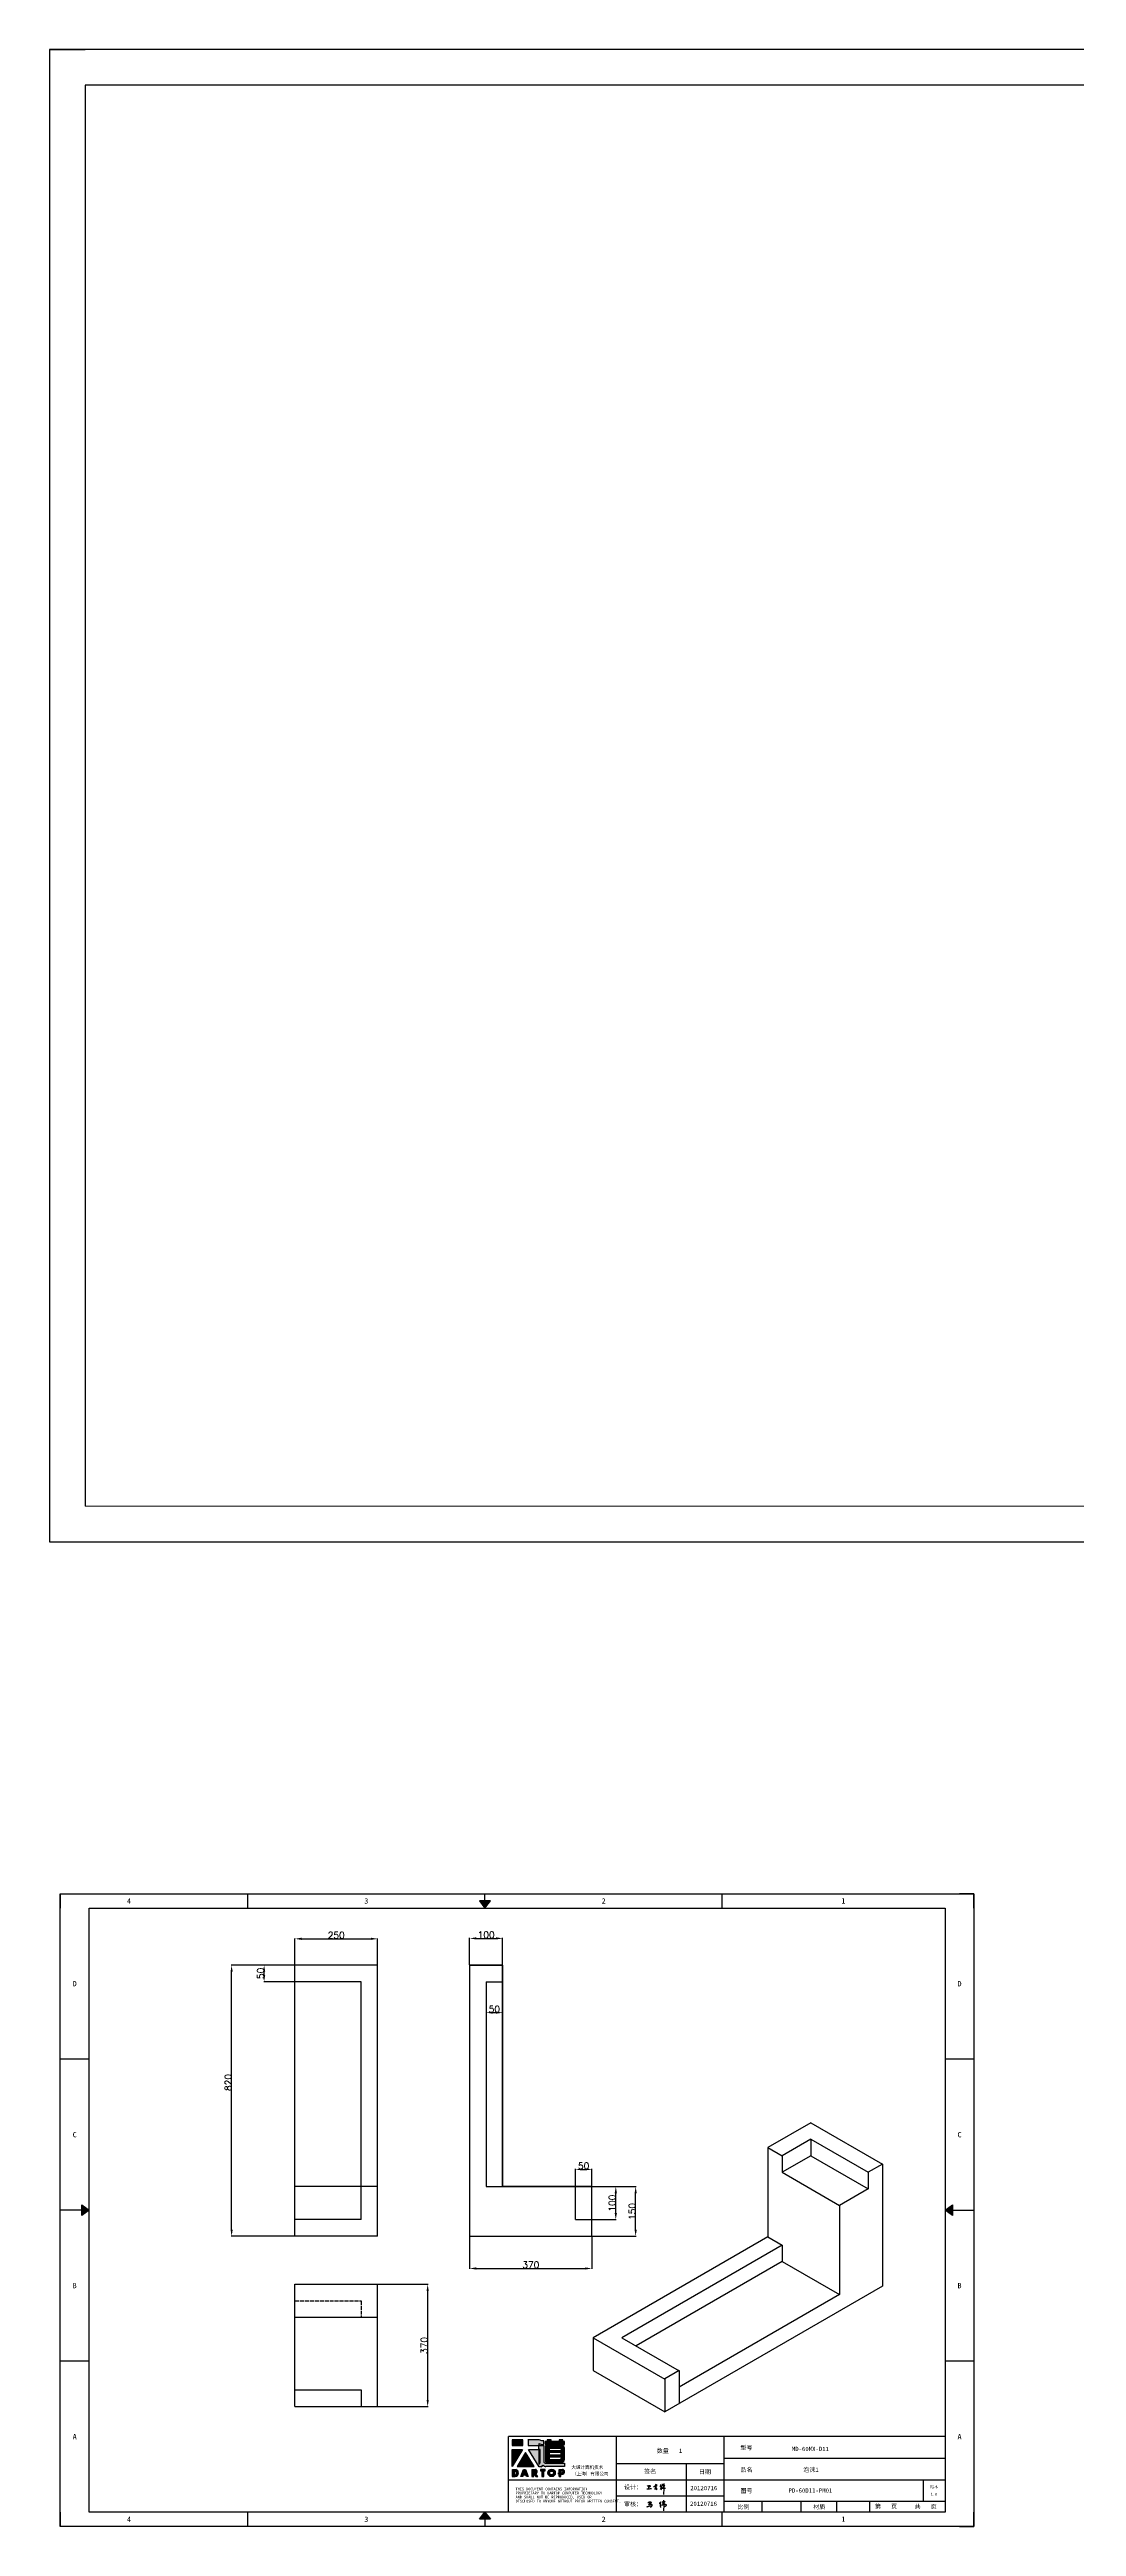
# Model space of a CAD drawing. Header units: millimetres. Extents: x -30327 to 34858, y 4015 to 75103.
# Drawn here: x -3963 to -856, y 13072 to 20567 of the extents above; entities that cross this region are included whole.
import ezdxf
from ezdxf.enums import TextEntityAlignment as Align

# ---------------------------------------------------------------- set-up
doc = ezdxf.new("R2010")
doc.units = ezdxf.units.MM
doc.linetypes.add('ACAD_ISO02W100', pattern=[15, 12, -3])
doc.linetypes.add('DOT', pattern=[0.25, 0, -0.25])
for name, color, linetype in [('3', 3, 'ACAD_ISO02W100'), ('4', 7, 'Continuous'), ('print', 30, 'Continuous'), ('yellow', 2, 'Continuous')]:
    doc.layers.add(name, color=color, linetype=linetype)
doc.layers.add('A-TITLEBLOCK', color=7, linetype='Continuous', lineweight=18)
doc.styles.add('Dartop', font='')
doc.styles.add('GB', font='GBENOR.SHX', dxfattribs={"bigfont": 'gbcbig.shx'})
doc.styles.add('hzHT', font='simhei.ttf')
doc.styles.add('SLDTEXTSTYLE0', font='simfang.ttf', dxfattribs={"bigfont": 'bigfont'})
doc.styles.add('SLDTEXTSTYLE1', font='Gothic.ttf', dxfattribs={"width": 0.913})
doc.styles.get("Standard").update_dxf_attribs({"font": 'txt', "bigfont": 'gbcbig.shx'})
doc.styles.get('Dartop').set_extended_font_data('FangSong_GB2312')
doc.dimstyles.new('ISO-25', dxfattribs={"dimtxt": 20, "dimasz": 20, "dimexe": 1.25, "dimexo": 0.625, "dimtad": 1, "dimtxsty": 'Standard', "dimcen": 2.5, "dimadec": 0, "dimazin": 0, "dimtfac": 1, "dimtmove": 0, "dimatfit": 3, "dimfxl": 0, "dimarcsym": 0})

# ---------------------------------------------------------------- blocks, each defined once
blk = doc.blocks.new('*D831')
at = {"layer": 'Defpoints', "color": 0, "transparency": 16777216}
for p in [(-2970.8, 13804.6), (-2970.8, 13434.6), (-2819.3, 13434.6)]:
    blk.add_point(p, dxfattribs=at)
at = {"layer": 'yellow', "color": 0, "lineweight": -2, "transparency": 16777216}
for p, q in [((-2970.2, 13804.6), (-2818, 13804.6)), ((-2819.3, 13784.6), (-2819.3, 13454.6)), ((-2970.2, 13434.6), (-2818, 13434.6))]:
    blk.add_line(p, q, dxfattribs=at)
at = {"layer": 'yellow', "color": 0, "transparency": 16777216}
for points in [[(-2822.6, 13784.6), (-2815.9, 13784.6), (-2819.3, 13804.6)], [(-2822.6, 13454.6), (-2815.9, 13454.6), (-2819.3, 13434.6)]]:
    blk.add_solid(points, dxfattribs=at)
at = {"layer": 'yellow', "color": 0, "transparency": 16777216, "insert": (-2829.9, 13619.6), "char_height": 20, "attachment_point": 5, "rotation": 90}
blk.add_mtext('370', dxfattribs=at)
blk = doc.blocks.new('*D832')
at = {"layer": 'Defpoints', "color": 0, "transparency": 16777216}
for p in [(-3412.5, 14770.1), (-3220.8, 14770.1), (-3220.8, 13950.1)]:
    blk.add_point(p, dxfattribs=at)
at = {"layer": 'yellow', "color": 0, "lineweight": -2, "transparency": 16777216}
for p, q in [((-3221.4, 14770.1), (-3413.7, 14770.1)), ((-3412.5, 13970.1), (-3412.5, 14750.1)), ((-3221.4, 13950.1), (-3413.7, 13950.1))]:
    blk.add_line(p, q, dxfattribs=at)
at = {"layer": 'yellow', "color": 0, "transparency": 16777216}
for points in [[(-3415.8, 14750.1), (-3409.1, 14750.1), (-3412.5, 14770.1)], [(-3415.8, 13970.1), (-3409.1, 13970.1), (-3412.5, 13950.1)]]:
    blk.add_solid(points, dxfattribs=at)
at = {"layer": 'yellow', "color": 0, "transparency": 16777216, "insert": (-3423.1, 14415.1), "char_height": 20, "attachment_point": 5, "rotation": 90}
blk.add_mtext('820', dxfattribs=at)
blk = doc.blocks.new('*D833')
at = {"layer": 'Defpoints', "color": 0, "transparency": 16777216}
for p in [(-2970.8, 14849.9), (-3220.8, 14770.1), (-2970.8, 14770.1)]:
    blk.add_point(p, dxfattribs=at)
at = {"layer": 'yellow', "color": 0, "lineweight": -2, "transparency": 16777216}
for p, q in [((-3220.8, 14770.7), (-3220.8, 14851.2)), ((-3200.8, 14849.9), (-2990.8, 14849.9)), ((-2970.8, 14770.7), (-2970.8, 14851.2))]:
    blk.add_line(p, q, dxfattribs=at)
at = {"layer": 'yellow', "color": 0, "transparency": 16777216}
for points in [[(-3200.8, 14853.3), (-3200.8, 14846.6), (-3220.8, 14849.9)], [(-2990.8, 14853.3), (-2990.8, 14846.6), (-2970.8, 14849.9)]]:
    blk.add_solid(points, dxfattribs=at)
at = {"layer": 'yellow', "color": 0, "transparency": 16777216, "insert": (-3095.8, 14860.6), "char_height": 20, "attachment_point": 5}
blk.add_mtext('250', dxfattribs=at)
blk = doc.blocks.new('*D834')
at = {"layer": 'Defpoints', "color": 0, "transparency": 16777216}
for p in [(-3314.1, 14770.1), (-3220.8, 14770.1), (-3220.8, 14720.1)]:
    blk.add_point(p, dxfattribs=at)
at = {"layer": 'yellow', "color": 0, "lineweight": -2, "transparency": 16777216}
for p, q in [((-3221.4, 14770.1), (-3315.4, 14770.1)), ((-3221.4, 14720.1), (-3315.4, 14720.1)), ((-3314.1, 14740.1), (-3314.1, 14750.1))]:
    blk.add_line(p, q, dxfattribs=at)
at = {"layer": 'yellow', "color": 0, "transparency": 16777216}
for points in [[(-3317.5, 14750.1), (-3310.8, 14750.1), (-3314.1, 14770.1)], [(-3317.5, 14740.1), (-3310.8, 14740.1), (-3314.1, 14720.1)]]:
    blk.add_solid(points, dxfattribs=at)
at = {"layer": 'yellow', "color": 0, "transparency": 16777216, "insert": (-3324.7, 14745.1), "char_height": 20, "attachment_point": 5, "rotation": 90}
blk.add_mtext('50', dxfattribs=at)
blk = doc.blocks.new('*D835')
at = {"layer": 'Defpoints', "color": 0, "transparency": 16777216}
for p in [(-2592.4, 14851.2), (-2692.4, 14770.1), (-2592.4, 14770.1)]:
    blk.add_point(p, dxfattribs=at)
at = {"layer": 'yellow', "color": 0, "lineweight": -2, "transparency": 16777216}
for p, q in [((-2692.4, 14770.7), (-2692.4, 14852.4)), ((-2672.4, 14851.2), (-2612.4, 14851.2)), ((-2592.4, 14770.7), (-2592.4, 14852.4))]:
    blk.add_line(p, q, dxfattribs=at)
at = {"layer": 'yellow', "color": 0, "transparency": 16777216}
for points in [[(-2672.4, 14854.5), (-2672.4, 14847.9), (-2692.4, 14851.2)], [(-2612.4, 14854.5), (-2612.4, 14847.9), (-2592.4, 14851.2)]]:
    blk.add_solid(points, dxfattribs=at)
at = {"layer": 'yellow', "color": 0, "transparency": 16777216, "insert": (-2642.4, 14861.8), "char_height": 20, "attachment_point": 5}
blk.add_mtext('100', dxfattribs=at)
blk = doc.blocks.new('*D836')
at = {"layer": 'Defpoints', "color": 0, "transparency": 16777216}
for p in [(-2642.4, 14720.1), (-2592.4, 14720.1), (-2592.4, 14626.5)]:
    blk.add_point(p, dxfattribs=at)
at = {"layer": 'yellow', "color": 0, "lineweight": -2, "transparency": 16777216}
for p, q in [((-2642.4, 14719.5), (-2642.4, 14625.3)), ((-2592.4, 14719.5), (-2592.4, 14625.3)), ((-2622.4, 14626.5), (-2612.4, 14626.5))]:
    blk.add_line(p, q, dxfattribs=at)
at = {"layer": 'yellow', "color": 0, "transparency": 16777216}
for points in [[(-2622.4, 14629.9), (-2622.4, 14623.2), (-2642.4, 14626.5)], [(-2612.4, 14629.9), (-2612.4, 14623.2), (-2592.4, 14626.5)]]:
    blk.add_solid(points, dxfattribs=at)
at = {"layer": 'yellow', "color": 0, "transparency": 16777216, "insert": (-2617.4, 14637.2), "char_height": 20, "attachment_point": 5}
blk.add_mtext('50', dxfattribs=at)
blk = doc.blocks.new('*D837')
at = {"layer": 'Defpoints', "color": 0, "transparency": 16777216}
for p in [(-2692.4, 13950.1), (-2322.4, 13950.1), (-2322.4, 13852.4)]:
    blk.add_point(p, dxfattribs=at)
at = {"layer": 'yellow', "color": 0, "lineweight": -2, "transparency": 16777216}
for p, q in [((-2692.4, 13949.5), (-2692.4, 13851.1)), ((-2322.4, 13949.5), (-2322.4, 13851.1)), ((-2672.4, 13852.4), (-2342.4, 13852.4))]:
    blk.add_line(p, q, dxfattribs=at)
at = {"layer": 'yellow', "color": 0, "transparency": 16777216}
for points in [[(-2672.4, 13855.7), (-2672.4, 13849), (-2692.4, 13852.4)], [(-2342.4, 13855.7), (-2342.4, 13849), (-2322.4, 13852.4)]]:
    blk.add_solid(points, dxfattribs=at)
at = {"layer": 'yellow', "color": 0, "transparency": 16777216, "insert": (-2507.4, 13863), "char_height": 20, "attachment_point": 5}
blk.add_mtext('370', dxfattribs=at)
blk = doc.blocks.new('*D838')
at = {"layer": 'Defpoints', "color": 0, "transparency": 16777216}
for p in [(-2322.4, 14100.1), (-2250.1, 14100.1), (-2322.4, 14000.1)]:
    blk.add_point(p, dxfattribs=at)
at = {"layer": 'yellow', "color": 0, "lineweight": -2, "transparency": 16777216}
for p, q in [((-2321.8, 14100.1), (-2248.8, 14100.1)), ((-2250.1, 14020.1), (-2250.1, 14080.1)), ((-2321.8, 14000.1), (-2248.8, 14000.1))]:
    blk.add_line(p, q, dxfattribs=at)
at = {"layer": 'yellow', "color": 0, "transparency": 16777216}
for points in [[(-2253.4, 14080.1), (-2246.7, 14080.1), (-2250.1, 14100.1)], [(-2253.4, 14020.1), (-2246.7, 14020.1), (-2250.1, 14000.1)]]:
    blk.add_solid(points, dxfattribs=at)
at = {"layer": 'yellow', "color": 0, "transparency": 16777216, "insert": (-2260.7, 14050.1), "char_height": 20, "attachment_point": 5, "rotation": 90}
blk.add_mtext('100', dxfattribs=at)
blk = doc.blocks.new('*D839')
at = {"layer": 'Defpoints', "color": 0, "transparency": 16777216}
for p in [(-2372.4, 14100.1), (-2322.4, 14152.2), (-2322.4, 14100.1)]:
    blk.add_point(p, dxfattribs=at)
at = {"layer": 'yellow', "color": 0, "lineweight": -2, "transparency": 16777216}
for p, q in [((-2372.4, 14100.7), (-2372.4, 14153.5)), ((-2352.4, 14152.2), (-2342.4, 14152.2)), ((-2322.4, 14100.7), (-2322.4, 14153.5))]:
    blk.add_line(p, q, dxfattribs=at)
at = {"layer": 'yellow', "color": 0, "transparency": 16777216}
for points in [[(-2352.4, 14155.6), (-2352.4, 14148.9), (-2372.4, 14152.2)], [(-2342.4, 14155.6), (-2342.4, 14148.9), (-2322.4, 14152.2)]]:
    blk.add_solid(points, dxfattribs=at)
at = {"layer": 'yellow', "color": 0, "transparency": 16777216, "insert": (-2347.4, 14162.8), "char_height": 20, "attachment_point": 5}
blk.add_mtext('50', dxfattribs=at)
blk = doc.blocks.new('*D840')
at = {"layer": 'Defpoints', "color": 0, "transparency": 16777216}
for p in [(-2322.4, 14100.1), (-2190, 14100.1), (-2322.4, 13950.1)]:
    blk.add_point(p, dxfattribs=at)
at = {"layer": 'yellow', "color": 0, "lineweight": -2, "transparency": 16777216}
for p, q in [((-2321.8, 14100.1), (-2188.7, 14100.1)), ((-2190, 13970.1), (-2190, 14080.1)), ((-2321.8, 13950.1), (-2188.7, 13950.1))]:
    blk.add_line(p, q, dxfattribs=at)
at = {"layer": 'yellow', "color": 0, "transparency": 16777216}
for points in [[(-2193.3, 14080.1), (-2186.6, 14080.1), (-2190, 14100.1)], [(-2193.3, 13970.1), (-2186.6, 13970.1), (-2190, 13950.1)]]:
    blk.add_solid(points, dxfattribs=at)
at = {"layer": 'yellow', "color": 0, "transparency": 16777216, "insert": (-2200.6, 14025.1), "char_height": 20, "attachment_point": 5, "rotation": 90}
blk.add_mtext('150', dxfattribs=at)
blk = doc.blocks.new('*U748')
at = {"color": 254, "linetype": 'Continuous', "extrusion": (0, 0, -1)}
for points in [[(-17, 0.333), (-16.812, 0.25), (-17, 0.5)], [(-17, 0.333), (-17.188, 0.25), (-16.812, 0.25)], [(-17, 0.333), (-17, 0.5), (-17.188, 0.25)]]:
    blk.add_solid(points, dxfattribs=at)
blk = doc.blocks.new('*U747')
at = {"color": 254, "linetype": 'Continuous', "extrusion": (0, 0, -1)}
for points in [[(-33.167, 11), (-33, 11), (-33.25, 11.188)], [(-33.167, 11), (-33.25, 10.812), (-33, 11)], [(-33.167, 11), (-33.25, 11.188), (-33.25, 10.812)]]:
    blk.add_solid(points, dxfattribs=at)
blk = doc.blocks.new('*U749')
at = {"color": 254, "linetype": 'Continuous'}
for points in [[(17, 21.667), (17.188, 21.75), (16.812, 21.75)], [(17, 21.667), (16.812, 21.75), (17, 21.5)], [(17, 21.667), (17, 21.5), (17.188, 21.75)]]:
    blk.add_solid(points, dxfattribs=at)
blk = doc.blocks.new('*U746')
at = {"color": 254, "linetype": 'Continuous', "extrusion": (0, 0, -1)}
for points in [[(-0.833, 11), (-0.75, 10.812), (-0.75, 11.188)], [(-0.833, 11), (-0.75, 11.188), (-1, 11)], [(-0.833, 11), (-1, 11), (-0.75, 10.812)]]:
    blk.add_solid(points, dxfattribs=at)
blk = doc.blocks.new('dadao')
for p, q in [((48, 19.2), (44.9, 10.4)), ((44.9, 10.4), (51.2, 10.4)), ((51.2, 10.4), (48, 19.2))]:
    blk.add_line(p, q)
for points in [[(41.8, 121.6), (41.8, 143.7), (-0.4, 143.7), (-0.4, 121.6), (41.8, 121.6)], [(104.8, 122), (104.8, 130.3), (114.1, 126.3), (124.2, 126.3), (124.2, 139.6), (115.9, 139.6), (105.1, 143.9), (61.5, 143.9)], [(61.7, 144), (61.7, 121.3), (103.9, 121.3)], [(113.4, 38.7), (105.1, 38.7), (63, 106.5), (103.9, 106.5), (103.9, 120.9), (103.9, 121.3)], [(109.7, 53.6), (109.7, 106.2), (104.3, 106.2), (104.3, 50.4), (106.6, 50.4)], [(0, 28), (0, 0), (11.8, 0)], [(0.1, 28), (14, 28)], [(7.1, 21.8), (7.1, 6.1), (12, 6.1)], [(7.1, 21.8), (11.4, 21.8)], [(76.8, 28.2), (76.8, 0), (84.1, 0), (84.1, 11.1), (91.6, -0.1), (100.3, -0.1), (91.7, 11.1)], [(76.8, 28.2), (90.6, 28.2)], [(84, 22.7), (84, 15.3), (87.2, 15.3)], [(84, 22.7), (87.3, 22.7)], [(120.2, 45), (119.5, 45), (119.5, 44.6)], [(144.6, 94.4), (144.6, 84.8), (192, 84.8), (192, 94.1), (144.9, 94.1)], [(183.7, 0), (183.7, 9.6), (180.6, 9.6), (180.6, 14.9), (183.8, 14.9), (183.8, 28.1), (196.1, 28.1), (196.5, 28.1)], [(183.7, 0), (190.9, 0), (190.9, 9.6), (198.8, 9.6)], [(194.9, 22.3), (190.8, 22.3), (190.8, 15), (194.4, 15)]]:
    blk.add_lwpolyline(points)
for points in [[(-0.3, 106.2), (40.4, 106.2), (-0.3, 39.7), (-0.3, 106.2)], [(51.7, 94.1), (18.4, 39.3), (86.2, 39.3)], [(43.8, 28.2), (51.8, 28.2), (62.6, -0.1), (55, -0.1), (53.2, 5), (42.9, 5), (41.1, 0), (33.6, 0)], [(110, 28.1), (110, 21.9), (116, 21.9), (116, -0.1), (123.2, -0.1), (123.2, 22), (129.2, 22), (129.2, 28.1), (110, 28.1)]]:
    blk.add_lwpolyline(points, close=True)
for points in [[(104.8, 122), (123.4, 122), (123.4, 60, 0.414214), (131.4, 52), (204.8, 52), (204.8, 39.1), (131.7, 39.1)], [(144.3, 110.8), (144.3, 101.8), (192.3, 101.8), (192.3, 105.5, 0.414214), (187.3, 110.5), (144.3, 110.5)], [(144.6, 77), (144.6, 67.5), (187.6, 67.5, 0.414214), (192.6, 72.5), (192.6, 76.4), (144.6, 76.4)]]:
    blk.add_lwpolyline(points, format="xyb")
blk.add_lwpolyline([(137.1, 144.2), (137.1, 137.9), (128.3, 137.9), (128.3, 126.5), (157.3, 126.5), (157.3, 121.5), (130.3, 121.5), (130.3, 57.5), (194.4, 57.5, 0.414214), (204.4, 67.5), (204.4, 111.3, 0.414214), (194.4, 121.3), (177.5, 121.3), (177.5, 126.3), (204.7, 126.3), (204.7, 137.7), (198.2, 137.7), (198.2, 143.9), (183.3, 143.9), (183.3, 138), (153, 138), (153, 144.2), (137.1, 144.2)], format="xyb", close=True)
for radius in [14.5, 7.44]:
    blk.add_circle((154.2, 14.2), radius)
for centre, radius, start, end in [((8.5, 13.9), 8.49, 294.21427, 69.71773), ((9.6, 14.2), 14.4, 278.66044, 72.32035), ((86.4, 19), 3.8, 282.52697, 76.71958), ((88.6, 19.4), 8.95, 290.60733, 77.21242), ((99.2, 60.7), 12.6, 305.63988, 325.96896), ((111.6, 46.7), 8.19, 282.98113, 347.66273), ((136, 61.7), 22.9, 226.7358, 259.32094), ((193.7, 18.7), 3.8, 280.98914, 72.55128), ((195.7, 18.6), 9.51, 288.89587, 85.24422)]:
    blk.add_arc(centre, radius, start, end)
blk = doc.blocks.new('h')
for p, q in [((20768, -2361), (20773, -2359)), ((20769, -2367), (20770, -2371)), ((20770, -2371), (20771, -2378)), ((20771, -2378), (20771, -2371)), ((20772, -2369), (20775, -2368)), ((20773, -2332), (20775, -2339)), ((20773, -2359), (20784, -2355)), ((20789, -2341), (20774, -2332)), ((20775, -2339), (20776, -2351)), ((20776, -2351), (20775, -2357)), ((20780, -2366), (20781, -2366)), ((20782, -2369), (20780, -2377)), ((20780, -2377), (20788, -2371)), ((20782, -2367), (20782, -2369)), ((20846, -2343), (20848, -2353)), ((20848, -2353), (20849, -2370)), ((20849, -2370), (20848, -2424))]:
    blk.add_line(p, q)
for points in [[(20697, -2372, 0.002073), (20711, -2372, 0.016137), (20720, -2371, 0.008314), (20737, -2369)], [(20699, -2348, -0.029745), (20705, -2345, -0.046842), (20708, -2344, -0.00919), (20714, -2343, -0.018517), (20717, -2343, -0.037841), (20720, -2342, -0.039541), (20723, -2343, -0.149785), (20726, -2344, -0.204935), (20727, -2347, -0.074872), (20727, -2348, -0.061615), (20726, -2350, -0.034204), (20724, -2353, -0.045776), (20722, -2354, -0.054985), (20720, -2355, -0.036348), (20717, -2357, -0.067752), (20716, -2357, -0.043553), (20713, -2357)], [(20755, -2352, -0.024077), (20760, -2350, -0.013147), (20769, -2347, -0.00522), (20775, -2344, -0.018517), (20777, -2343, -0.008274), (20786, -2341, -0.039541), (20788, -2341, -0.079216), (20789, -2341, -0.204935)], [(20813, -2350, 0.007348), (20816, -2349, 0.008421), (20818, -2347, 0.009459), (20820, -2346, -0.016325), (20821, -2346, -0.173771), (20822, -2345, -0.085159), (20824, -2346, -0.125883), (20826, -2348, -0.160659), (20827, -2350, -0.010447), (20826, -2352, -0.008247), (20826, -2355, -0.002698), (20825, -2374, 0.001562), (20824, -2384, 0.016137)], [(20817, -2335, -0.053561), (20820, -2336, -0.075272), (20821, -2337, -0.005295), (20822, -2338, -0.009337), (20823, -2339, -0.026146), (20824, -2340, -0.016644), (20824, -2341)], [(20832, -2329, -0.053561), (20835, -2330, -0.075272), (20837, -2331, -0.005295), (20838, -2333, -0.009337), (20838, -2333, -0.026146), (20839, -2334, -0.016644), (20840, -2335)], [(20836, -2344, -0.02797), (20842, -2343, -0.048868), (20846, -2342, -0.00919), (20851, -2341, -0.018517), (20854, -2341, -0.037841), (20857, -2341, -0.039541), (20859, -2342, -0.018282), (20841, -2355, -0.000937)], [(20848, -2340, 0.021784), (20850, -2336, 0.028296), (20851, -2332, 0.008136), (20852, -2328, 0.028913), (20852, -2327, 0.08193), (20852, -2326, 0.075058), (20852, -2325, 0.275043)]]:
    blk.add_lwpolyline(points, format="xyb")
for points in [[(20711, -2344), (20711, -2344), (20711, -2356), (20711, -2368), (20711, -2372)], [(20822, -2351), (20822, -2359), (20822, -2365), (20822, -2369), (20821, -2376), (20824, -2369), (20827, -2366), (20829, -2366)], [(20841, -2355), (20850, -2355), (20855, -2354), (20846, -2361), (20841, -2364), (20833, -2368), (20863, -2367), (20866, -2367)]]:
    blk.add_lwpolyline(points)
for centre, radius, start, end in [((20774, -2371), 2.3, 121.9907, 163.6016), ((20788, -2406), 40.3, 100.6183, 108.2482), ((20781, -2368), 1.15, 9.4675, 90)]:
    blk.add_arc(centre, radius, start, end)
blk = doc.blocks.new('Dartop Logo')
at = {"true_color": 0xc40018}
h = blk.add_hatch(color=12, dxfattribs=at)
h.set_gradient(color1=(196, 0, 24), color2=(196, 0, 24), tint=1)
h.paths.add_polyline_path([(30.4, -3.9), (33.1, -5), (36, -5), (36, -1.2), (33.6, -1.2), (30.5, 0), (17.9, 0), (17.9, -6.5), (30.1, -6.5), (30.1, -6.6), (30.1, -10.8), (18.3, -10.8), (30.5, -30.3), (32.9, -30.3, 0.279375), (34.6, -28.6), (34.6, -28.5), (34.8, -28.5, 0.143145), (38.2, -30.2), (59.3, -30.2), (59.3, -26.5), (38.1, -26.5, -0.414214), (35.8, -24.2), (35.8, -6.3), (30.4, -6.3)])
h.paths.add_polyline_path([(30.2, -10.8), (31.8, -10.8), (31.8, -26, -0.088936), (30.9, -26.9), (30.2, -26.9)], flags=16)
h = blk.add_hatch(color=12, dxfattribs=at)
h.set_gradient(color1=(196, 0, 24), color2=(196, 0, 24), tint=1)
h.paths.add_polyline_path([(59.2, -1.7), (57.4, -1.7), (57.4, 0.1), (53.1, 0.1), (53.1, -1.6), (44.3, -1.6), (44.3, 0.2), (39.7, 0.2), (39.7, -1.7), (37.2, -1.7), (37.2, -5), (45.5, -5), (45.5, -6.4), (37.7, -6.4), (37.7, -24.9), (56.3, -24.9, 0.414214), (59.1, -22), (59.1, -9.4, 0.414214), (56.3, -6.5), (51.4, -6.5), (51.4, -5), (59.2, -5)])
h.paths.add_polyline_path([(54.2, -9.6, -0.414214), (55.7, -11), (55.7, -12.1), (41.8, -12.1), (41.8, -9.6)], flags=16)
h.paths.add_polyline_path([(55.6, -14.3), (55.6, -17), (41.9, -17), (41.9, -14.3)], flags=16)
h.paths.add_polyline_path([(55.7, -19.4), (55.7, -20.6, -0.414214), (54.3, -22), (41.9, -22), (41.9, -19.4)], flags=16)
h = blk.add_hatch(color=12, dxfattribs=at)
h.set_gradient(color1=(196, 0, 24), color2=(196, 0, 24), tint=1)
h.paths.add_polyline_path([(12.2, 0), (0, 0), (0, -6.4), (12.2, -6.4)])
h = blk.add_hatch(color=12, dxfattribs=at)
h.set_gradient(color1=(196, 0, 24), color2=(196, 0, 24), tint=1)
h.paths.add_polyline_path([(11.8, -10.8), (0, -10.8), (0, -30)])
h = blk.add_hatch(color=12, dxfattribs=at)
h.set_gradient(color1=(196, 0, 24), color2=(196, 0, 24), tint=1)
h.paths.add_polyline_path([(15, -14.3), (5.4, -30.2), (25, -30.2)])
at = {"true_color": 0x646464}
h = blk.add_hatch(color=251, dxfattribs=at)
h.set_gradient(color1=(100, 100, 100), color2=(100, 100, 100), tint=1)
h.paths.add_polyline_path([(4.1, -33.4), (0.1, -33.4), (0.1, -41.5), (3.5, -41.5, 0.793016)])
h.paths.add_polyline_path([(3.6, -39.7), (2.2, -39.7), (2.2, -35.2), (3.4, -35.2, -0.671361)], flags=16)
h = blk.add_hatch(color=251, dxfattribs=at)
h.set_gradient(color1=(100, 100, 100), color2=(100, 100, 100), tint=1)
h.paths.add_polyline_path([(15.1, -33.4), (12.8, -33.4), (9.8, -41.5), (12, -41.5), (12.5, -40.1), (15.5, -40.1), (16, -41.5), (18.2, -41.5)])
h.paths.add_polyline_path([(14.9, -38.5), (13.1, -38.5), (14, -35.9)], flags=16)
h = blk.add_hatch(color=251, dxfattribs=at)
h.set_gradient(color1=(100, 100, 100), color2=(100, 100, 100), tint=1)
h.paths.add_polyline_path([(26.3, -33.4), (22.3, -33.4), (22.3, -41.5), (24.4, -41.5), (24.4, -38.3), (26.6, -41.5), (29.1, -41.5), (26.6, -38.3, 0.744055)])
h.paths.add_polyline_path([(24.4, -37.1), (24.4, -34.9), (25.3, -34.9, -0.796809), (25.3, -37.1)], flags=16)
h = blk.add_hatch(color=251, dxfattribs=at)
h.set_gradient(color1=(100, 100, 100), color2=(100, 100, 100), tint=1)
h.paths.add_polyline_path([(37.4, -33.4), (31.9, -33.4), (31.9, -35.2), (33.6, -35.2), (33.6, -41.5), (35.7, -41.5), (35.7, -35.2), (37.4, -35.2)])
h = blk.add_hatch(color=251, dxfattribs=at)
h.set_gradient(color1=(100, 100, 100), color2=(100, 100, 100), tint=1)
h.paths.add_polyline_path([(40.5, -37.4, 1), (48.8, -37.4, 1)])
h.paths.add_polyline_path([(46.8, -37.4, -1), (42.5, -37.4, -1)], flags=16)
h = blk.add_hatch(color=251, dxfattribs=at)
h.set_gradient(color1=(100, 100, 100), color2=(100, 100, 100), tint=1)
h.paths.add_polyline_path([(56.9, -33.4), (56.7, -33.4), (53.2, -33.4), (53.2, -37.2), (52.3, -37.2), (52.3, -38.7), (53.2, -38.7), (53.2, -41.5), (55.2, -41.5), (55.2, -38.7), (57.5, -38.7, 0.812304)])
h.paths.add_polyline_path([(55.2, -37.2), (55.2, -35), (56.4, -35, -0.778213), (56.3, -37.2)], flags=16)
blk = doc.blocks.new('DT-A2-TITLE')
for p, q in [((594, 420), (0, 420)), ((0, 420), (0, 420)), ((0, 420), (0, 0)), ((0, 420), (10, 420)), ((594, 0), (594, 420)), ((10, 410), (10, 10)), ((584, 410), (10, 410))]:
    blk.add_line(p, q)
at = {"layer": 'A-TITLEBLOCK', "color": 7}
for p, q in [((584, 410), (584, 10)), ((594, 0), (594, 297)), ((382, 10), (382, 45)), ((584, 45), (382, 45)), ((432, 45), (432, 10)), ((508, 45), (508, 10)), ((584, 35), (432, 35)), ((432, 25), (584.08, 25)), ((540, 10), (540, 25)), ((572, 10), (572, 25)), ((10, 10), (584, 10)), ((0, 0), (594, 0))]:
    blk.add_line(p, q, dxfattribs=at)
at = {"layer": 'A-TITLEBLOCK', "xscale": 0.6400000000000001, "yscale": 0.6400000000000001, "zscale": 0.6400000000000001}
blk.add_blockref('Dartop Logo', (388.65, 40.81), dxfattribs=at)
at = {"style": 'GB'}
for tag, p, height in [('#设计', (451.96, 38.52), 3.5), ('#品名', (523.32, 37.95), 3.5), ('#审核', (451.99, 28.1), 3.5), ('#图号', (526.67, 27.2), 3.5), ('#材料说明', (442.15, 13.59), 3), ('#数量', (520.33, 14.51), 3.5), ('#版本', (552.92, 14.47), 3.5)]:
    blk.add_attdef(tag, p, '', height=height, dxfattribs=at)
at = {"layer": 'A-TITLEBLOCK', "color": 7, "attachment_point": 1}
for s, insert, char_height, style in [('设计：', (434.47, 41.87), 2.646, 'SLDTEXTSTYLE0'), ('品名：', (510.43, 42.19), 2.646, 'SLDTEXTSTYLE0'), ('审核：', (434.47, 31.64), 2.646, 'SLDTEXTSTYLE0'), ('图号：', (510.4, 31.66), 2.646, 'SLDTEXTSTYLE0'), ('材料:', (434.47, 22.62), 2.646, 'SLDTEXTSTYLE0'), ('数量：', (510.35, 22.64), 2.646, 'SLDTEXTSTYLE0'), ('版本：', (542.59, 22.48), 2.646, 'SLDTEXTSTYLE0'), ('A2', (574.7, 19.21), 3.704, 'SLDTEXTSTYLE1')]:
    blk.add_mtext(s, dxfattribs=dict(at, insert=insert, char_height=char_height, style=style))

msp = doc.modelspace()

# ---------------------------------------------------------------- hatches: boundary and pattern name
for points in [[(-2530.9366, 13333.4895), (-2563.4821, 13333.4895), (-2563.4821, 13316.4856), (-2530.9366, 13316.4856)], [(-2531.9843, 13304.5885), (-2563.3949, 13304.5885), (-2563.3949, 13253.3034)], [(-2523.2772, 13295.2816), (-2548.9542, 13252.9618), (-2496.6695, 13252.9618)], [(-2463.4708, 13244.3027), (-2478.3299, 13244.3027), (-2478.3299, 13239.5886), (-2473.6937, 13239.5886), (-2473.6937, 13222.6009), (-2468.1429, 13222.6009), (-2468.1429, 13239.5998), (-2463.4708, 13239.5998)]]:
    msp.add_hatch(color=0).paths.add_polyline_path(points)
h = msp.add_hatch(color=0)
h.paths.add_polyline_path([(-2482.2999, 13323.1555), (-2475.117, 13320.0524), (-2467.3513, 13320.0524), (-2467.3513, 13330.3305), (-2473.758, 13330.3305), (-2482.1056, 13333.6272), (-2515.5582, 13333.6272), (-2515.5582, 13316.2446), (-2483.0096, 13316.2446), (-2483.0096, 13315.8931), (-2483.0096, 13304.7831), (-2514.5724, 13304.7831), (-2482.1079, 13252.537), (-2475.6793, 13252.537, 0.279374822), (-2470.9864, 13257.1006), (-2470.9864, 13257.3412), (-2470.4194, 13257.3412, 0.143145365), (-2461.5691, 13252.8373), (-2405.1565, 13252.8373), (-2405.1565, 13262.7459), (-2461.8093, 13262.7459, -0.414213562), (-2467.98, 13268.9166), (-2467.98, 13316.7938), (-2482.2999, 13316.7938)])
h.paths.add_polyline_path([(-2482.6815, 13304.561), (-2478.5455, 13304.5603), (-2478.5455, 13264.0101, -0.088935736), (-2480.9424, 13261.545), (-2482.696, 13261.545)], flags=16)
h = msp.add_hatch(color=0)
h.paths.add_polyline_path([(-2405.2536, 13328.8915), (-2410.2729, 13328.8915), (-2410.2729, 13333.6663), (-2421.7455, 13333.6663), (-2421.7455, 13329.1302), (-2445.1679, 13329.1302), (-2445.1679, 13333.9049), (-2457.4351, 13333.9049), (-2457.4351, 13329.0418), (-2464.2134, 13329.0418), (-2464.2134, 13320.2395), (-2441.8449, 13320.2395), (-2441.8449, 13316.3463), (-2462.6884, 13316.3463), (-2462.6884, 13267.0556), (-2413.2063, 13267.0556, 0.414213562), (-2405.493, 13274.7689), (-2405.493, 13308.5243, 0.414213562), (-2413.2063, 13316.2377), (-2426.2868, 13316.2377), (-2426.2868, 13320.0577), (-2405.2536, 13320.0577)])
h.paths.add_polyline_path([(-2418.6709, 13307.8815, -0.414213562), (-2414.8142, 13304.0249), (-2414.8142, 13301.1964), (-2451.8606, 13301.1964), (-2451.8606, 13307.8815)], flags=16)
h.paths.add_polyline_path([(-2415.0536, 13295.2277), (-2415.0536, 13288.0652), (-2451.6212, 13288.0652), (-2451.6212, 13295.2277)], flags=16)
h.paths.add_polyline_path([(-2414.5756, 13281.6191), (-2414.5756, 13278.552, -0.414213562), (-2418.4323, 13274.6954), (-2451.6212, 13274.6954), (-2451.6212, 13281.6191)], flags=16)
h = msp.add_hatch(color=0)
h.paths.add_polyline_path([(-2552.3881, 13244.2253), (-2563.164, 13244.2253), (-2563.164, 13222.6654), (-2554.0886, 13222.6654, 0.793015906)])
h.paths.add_polyline_path([(-2553.9287, 13227.3869), (-2557.6965, 13227.3869), (-2557.6965, 13239.5038), (-2554.3447, 13239.5038, -0.67136089)], flags=16)
h = msp.add_hatch(color=0)
h.paths.add_polyline_path([(-2523.1961, 13244.4027), (-2529.3458, 13244.4027), (-2537.2545, 13222.6423), (-2531.4291, 13222.6423), (-2530.0586, 13226.4987), (-2522.1667, 13226.4987), (-2520.7664, 13222.5956), (-2514.8944, 13222.5956)])
h.paths.add_polyline_path([(-2523.6749, 13230.6555), (-2528.5642, 13230.6555), (-2526.1643, 13237.4932)], flags=16)
h = msp.add_hatch(color=0)
h.paths.add_polyline_path([(-2493.3038, 13244.3875), (-2503.9021, 13244.3875), (-2503.9021, 13222.6304), (-2498.3015, 13222.6304), (-2498.3015, 13231.2556), (-2492.545, 13222.5526), (-2485.7774, 13222.5526), (-2492.4025, 13231.2009, 0.744054942)])
h.paths.add_polyline_path([(-2498.3528, 13234.4759), (-2498.3528, 13240.1894), (-2495.8494, 13240.1894, -0.796808968), (-2495.8869, 13234.4759)], flags=16)
h = msp.add_hatch(color=0)
h.paths.add_polyline_path([(-2455.3931, 13233.587, 1), (-2433.0521, 13233.587, 1)])
h.paths.add_polyline_path([(-2438.4839, 13233.587, -1), (-2449.9613, 13233.587, -1)], flags=16)
h = msp.add_hatch(color=0)
h.paths.add_polyline_path([(-2411.6234, 13244.3358), (-2411.944, 13244.3358), (-2421.3922, 13244.3358), (-2421.3922, 13234.1819), (-2423.8991, 13234.1819), (-2423.8991, 13230.0603), (-2421.4327, 13230.0603), (-2421.4327, 13222.6684), (-2415.9171, 13222.6684), (-2415.9171, 13230.0891), (-2409.8564, 13230.0891, 0.812303812)])
h.paths.add_polyline_path([(-2415.9989, 13234.21), (-2415.9989, 13239.8895), (-2412.8601, 13239.8895, -0.778213434), (-2413.1806, 13234.21)], flags=16)

# ---------------------------------------------------------------- linework, layer by layer
at = {"color": 0, "linetype": 'DOT'}
for p, q in [((-3930.7209, 14986.1381), (-1210.0147, 14986.1381)), ((-3930.7209, 13115.1609), (-3930.7209, 14942.627)), ((-1166.5036, 14942.627), (-1166.5036, 13115.1609)), ((-1210.0147, 13071.6498), (-3930.7209, 13071.6498))]:
    msp.add_line(p, q, dxfattribs=at)
at = {"color": 0}
for p, q in [((-3930.7209, 14986.1381), (-3930.7209, 14942.627)), ((-3930.7209, 14986.1381), (-3930.7209, 14986.1381)), ((-3843.6987, 13115.1609), (-3843.6987, 14942.627)), ((-3843.6987, 14942.627), (-1253.5258, 14942.627)), ((-3363.814, 14942.627), (-3363.814, 14986.1381)), ((-2645.8809, 14964.3825), (-2645.8809, 14986.1381)), ((-1927.9478, 14942.627), (-1927.9478, 14986.1381)), ((-1253.5258, 14942.627), (-1253.5258, 13115.1609)), ((-1166.5036, 14986.1381), (-1210.0147, 14986.1381)), ((-1166.5036, 14942.627), (-1166.5036, 14986.1381)), ((-2970.7937, 14770.0993), (-3220.7937, 14770.0993)), ((-3220.7937, 14561.5272), (-3220.7937, 14770.0993)), ((-2970.7937, 14561.5272), (-2970.7937, 14770.0993)), ((-2692.3801, 14770.0993), (-2692.3801, 14561.5272)), ((-2692.3801, 14770.0993), (-2592.3801, 14770.0993)), ((-2592.3801, 14770.0993), (-2592.3801, 14561.5272)), ((-3020.7937, 14720.0993), (-3220.7937, 14720.0993)), ((-3020.7937, 14561.5272), (-3020.7937, 14720.0993)), ((-2642.3801, 14720.0993), (-2592.3801, 14720.0993)), ((-2642.3801, 14720.0993), (-2642.3801, 14561.5272)), ((-3220.7937, 13950.0993), (-3220.7937, 14561.5272)), ((-3020.7937, 14000.0993), (-3020.7937, 14561.5272)), ((-2970.7937, 13950.0993), (-2970.7937, 14561.5272)), ((-2692.3801, 14561.5272), (-2692.3801, 13950.0993)), ((-2642.3801, 14561.5272), (-2642.3801, 14100.0993)), ((-2592.3801, 14561.5272), (-2592.3801, 14100.0993)), ((-3843.6987, 14485.7605), (-3930.7209, 14485.7605)), ((-1166.5036, 14485.7605), (-1253.5258, 14485.7605)), ((-2970.7937, 14100.0993), (-3220.7937, 14100.0993)), ((-2642.3801, 14100.0993), (-2438.6727, 14100.0993)), ((-2468.6727, 14100.0993), (-2322.3801, 14100.0993)), ((-2372.3801, 14000.0993), (-2372.3801, 14100.0993)), ((-2322.3801, 13950.0993), (-2322.3801, 14100.0993)), ((-3865.4543, 14028.8939), (-3930.7209, 14028.8939)), ((-1231.7703, 14028.8939), (-1166.5036, 14028.8939)), ((-3020.7937, 14000.0993), (-3220.7937, 14000.0993)), ((-2970.7937, 13950.0993), (-3220.7937, 13950.0993)), ((-2692.3801, 13950.0993), (-2438.6727, 13950.0993)), ((-2468.6727, 13950.0993), (-2322.3801, 13950.0993)), ((-2372.3801, 14000.0993), (-2322.3801, 14000.0993)), ((-3220.7937, 13804.6224), (-2970.7937, 13804.6224)), ((-3220.7937, 13503.4793), (-3220.7937, 13804.6224)), ((-2970.7937, 13503.4793), (-2970.7937, 13804.6224)), ((-3220.7937, 13704.6224), (-2970.7937, 13704.6224)), ((-3843.6987, 13572.0274), (-3930.7209, 13572.0274)), ((-1166.5036, 13572.0274), (-1253.5258, 13572.0274)), ((-3220.7937, 13434.6224), (-3220.7937, 13548.4793)), ((-2970.7937, 13434.6224), (-2970.7937, 13548.4793)), ((-3220.7937, 13484.6224), (-3020.7937, 13484.6224)), ((-3220.7937, 13434.6224), (-2970.7937, 13434.6224)), ((-3020.7937, 13484.6224), (-3020.7937, 13434.6224)), ((-1253.5258, 13343.5942), (-2575.1754, 13343.5942)), ((-2575.1754, 13115.1609), (-2575.1754, 13343.5942)), ((-2248.8422, 13343.5942), (-2248.8422, 13115.1609)), ((-1922.5089, 13115.1609), (-1922.5089, 13343.5942)), ((-1922.5089, 13278.3275), (-1253.5258, 13278.3275)), ((-2575.1754, 13213.0609), (-2248.8422, 13213.0609)), ((-2248.8422, 13262.0109), (-1922.5089, 13262.0109)), ((-2248.8422, 13213.0609), (-1253.5258, 13213.0609)), ((-2036.7256, 13262.0109), (-2036.7256, 13115.1609)), ((-1318.7925, 13147.7942), (-1318.7925, 13213.0609)), ((-2248.8422, 13164.1109), (-1922.5089, 13164.1109)), ((-1922.5089, 13147.7942), (-1253.5258, 13147.7942)), ((-1807.6967, 13115.1609), (-1807.6967, 13147.7942)), ((-1689.3752, 13115.1609), (-1689.3752, 13147.7942)), ((-1581.8102, 13115.1609), (-1581.8102, 13147.7942)), ((-1481.9591, 13115.1609), (-1481.9591, 13147.7942)), ((-3930.7209, 13115.1609), (-3930.7209, 13071.6498)), ((-3930.7209, 13071.6498), (-3930.7209, 13071.6498)), ((-1253.5258, 13115.1609), (-3843.6987, 13115.1609)), ((-3363.814, 13071.6498), (-3363.814, 13115.1609)), ((-2645.8809, 13093.4054), (-2645.8809, 13071.6498)), ((-1927.9478, 13071.6498), (-1927.9478, 13115.1609)), ((-1210.0147, 13071.6498), (-1166.5036, 13071.6498)), ((-1166.5036, 13071.6498), (-1166.5036, 13115.1609))]:
    msp.add_line(p, q, dxfattribs=at)
for p, q in [((-1659.9893, 14293.3556), (-1789.8931, 14218.3556)), ((-1659.9893, 14243.3556), (-1746.5918, 14193.3556)), ((-1659.9893, 14293.3556), (-1443.4829, 14168.3556)), ((-1659.9893, 14243.3556), (-1659.9893, 14193.3556)), ((-1659.9893, 14243.3556), (-1486.7842, 14143.3556)), ((-1789.8931, 14218.3556), (-1746.5918, 14193.3556)), ((-1789.8931, 14218.3556), (-1789.8931, 13947.621)), ((-1746.5918, 14193.3556), (-1746.5918, 14143.3556)), ((-1659.9893, 14193.3556), (-1746.5918, 14143.3556)), ((-1659.9893, 14193.3556), (-1486.7842, 14093.3556)), ((-1443.4829, 14168.3556), (-1486.7842, 14143.3556)), ((-1443.4829, 14168.3556), (-1443.4829, 13798.3556)), ((-1746.5918, 14143.3556), (-1573.3867, 14043.3556)), ((-1486.7842, 14093.3556), (-1573.3867, 14043.3556)), ((-1486.7842, 14143.3556), (-1486.7842, 14093.3556)), ((-1573.3867, 14043.3556), (-1573.3867, 13773.3556)), ((-1789.8931, 13947.621), (-2318.1686, 13642.621)), ((-1789.8931, 13947.621), (-1746.5918, 13922.621)), ((-1746.5918, 13922.621), (-2231.566, 13642.621)), ((-1746.5918, 13873.3556), (-2188.9009, 13617.9883)), ((-1789.8931, 13898.3556), (-1789.2569, 13897.9883)), ((-1789.8931, 13898.3556), (-1789.8931, 13897.621)), ((-1746.5918, 13922.621), (-1746.5918, 13873.3556)), ((-1746.5918, 13873.3556), (-1573.3867, 13773.3556)), ((-1443.4829, 13798.3556), (-2101.6622, 13418.3556)), ((-1573.3867, 13773.3556), (-2058.3609, 13493.3556)), ((-2318.1686, 13642.621), (-2318.1686, 13543.3556)), ((-2318.1686, 13642.621), (-2101.6622, 13517.621)), ((-2231.566, 13642.621), (-2058.3609, 13542.621)), ((-2318.1686, 13543.3556), (-2101.6622, 13418.3556)), ((-2058.3609, 13543.3556), (-2101.6622, 13518.3556)), ((-2101.6622, 13518.3556), (-2101.6622, 13418.3556)), ((-2058.3609, 13543.3556), (-2058.3609, 13443.3556)), ((-2108.6962, 13137.4805), (-2111.9027, 13135.745)), ((-2106.3885, 13138.7131), (-2108.6962, 13137.4805)), ((-2108.564, 13141.3082), (-2104.4868, 13141.3082)), ((-2102.3125, 13141.5057), (-2106.3885, 13138.7131)), ((-2106.2416, 13150.9848), (-2105.3052, 13143.1638)), ((-2105.1531, 13137.3892), (-2105.4989, 13119.4189)), ((-2105.3052, 13143.1638), (-2105.1531, 13137.3892)), ((-2104.4868, 13141.3082), (-2102.3125, 13141.5057))]:
    msp.add_line(p, q)
for points in [[(-2645.8809, 14942.627), (-2629.5643, 14964.3825), (-2662.1976, 14964.3825), (-2645.8809, 14942.627)], [(-3843.6987, 14028.8939), (-3865.4543, 14012.5773), (-3865.4543, 14045.2106), (-3843.6987, 14028.8939)], [(-1253.5258, 14028.8939), (-1231.7703, 14045.2106), (-1231.7703, 14012.5773), (-1253.5258, 14028.8939)], [(-2645.8809, 13115.1609), (-2629.5643, 13093.4054), (-2662.1976, 13093.4054), (-2645.8809, 13115.1609)]]:
    msp.add_lwpolyline(points, close=True, dxfattribs=at)
for points in [[(-2152.6544, 13144.1294, -0.029745025), (-2150.7887, 13145.0641, -0.046842152), (-2149.5257, 13145.4706, -0.009190246), (-2147.5548, 13145.8687, -0.01851715), (-2146.567, 13146.0119, -0.037840637), (-2145.5474, 13146.0438, -0.039541258), (-2144.5784, 13145.9236, -0.149785186), (-2143.632, 13145.4068, -0.204935242), (-2143.342, 13144.6577, -0.074871706), (-2143.4523, 13144.0666, -0.061614645), (-2143.7741, 13143.4121, -0.034203896), (-2144.3577, 13142.6419, -0.045775869), (-2144.8803, 13142.1426, -0.054985007), (-2145.5119, 13141.7456, -0.036347913), (-2146.5587, 13141.3291, -0.067752062), (-2147.0829, 13141.2388, -0.043553369), (-2147.907, 13141.2814)], [(-2111.9027, 13135.745, -0.029745025), (-2108.9922, 13137.2031, -0.046842152), (-2107.0219, 13137.8371, -0.009190246), (-2103.9473, 13138.4583, -0.01851715), (-2102.4062, 13138.6817, -0.037840637), (-2100.8156, 13138.7314, -0.039541258), (-2099.3041, 13138.5439, -0.149785186), (-2097.8277, 13137.7376, -0.204935242), (-2097.3753, 13136.5691, -0.074871706), (-2097.5473, 13135.647, -0.061614645), (-2098.0493, 13134.626, -0.034203896), (-2098.9597, 13133.4244, -0.045775869), (-2099.775, 13132.6455, -0.054985007), (-2100.7603, 13132.0262, -0.036347913), (-2102.3933, 13131.3765, -0.067752062), (-2103.211, 13131.2355, -0.043553369), (-2104.4967, 13131.302)], [(-2110.5657, 13146.1186, -0.027970257), (-2107.9294, 13146.6054, -0.048867879), (-2106.4016, 13146.7684, -0.009190246), (-2103.9987, 13147.1241, -0.01851715), (-2102.7979, 13147.2344, -0.037840637), (-2101.5658, 13147.2084, -0.039541258), (-2100.4045, 13147.0021, -0.018281889), (-2108.564, 13141.3082, -0.000936898)]]:
    msp.add_lwpolyline(points, format="xyb")
msp.add_lwpolyline([(-2148.5421, 13145.6787), (-2148.5421, 13145.6787), (-2149.1656, 13141.8556), (-2150.1926, 13138.2606), (-2150.8637, 13136.0544)])
for centre, radius, start, end in [((-2157.427, 13138.0587), 6.8958, 281.07698247, 291.21263183), ((-2309.0608, 13753.554), 640.7378, 283.91894968, 284.97151222), ((-2140.3257, 13117.8149), 21.0649, 113.2024487, 120.01749688), ((-2145.2696, 13129.3486), 8.5163, 102.47485986, 113.2024487), ((-2132.93, 13073.572), 65.6415, 100.36866987, 102.47485986), ((-2146.6415, 13134.8296), 5.4321, 283.81625419, 294.0305093), ((-2141.8326, 13122.2284), 16.1774, 96.12533663, 100.36866987), ((-2145.4819, 13132.1424), 2.5059, 294.8364282, 309.90113427), ((-2178.8864, 13162.9612), 47.9356, 316.91956252, 320.58865993), ((-2142.6946, 13130.2607), 8.099, 87.45703731, 96.12533663), ((-2142.6644, 13130.9397), 7.4192, 78.39956708, 87.45703731), ((-2151.7232, 13139.6754), 12.1881, 324.09480765, 331.37835658), ((-2141.6165, 13136.0443), 2.2082, 44.32465453, 78.39956708), ((-2142.2638, 13134.8928), 1.6281, 319.57307327, 337.48549021), ((-2146.7486, 13138.4766), 7.319, 324.91066621, 333.34842916), ((-2143.1889, 13137.1472), 3.5646, 326.76781044, 340.87101797), ((-2140.9133, 13136.7311), 1.2252, 357.99839265, 44.32465453), ((-2142.1101, 13136.773), 2.4228, 340.87101797, 357.99839265), ((-2134.4623, 13170.0124), 32.217, 299.26546366, 300.94949966), ((-2061.4745, 12899.9597), 248.7601, 102.46591953, 103.20529969), ((-2230.9962, 13262.1269), 164.7146, 313.3661321, 315.29608357), ((-1594.913, 13053.7574), 525.7437, 171.41017317, 171.76808318), ((-2115.1478, 13141.8022), 1.0532, 52.3757453, 91.2911591), ((-3041.5631, 13171.6833), 927.6409, 357.56566363, 358.05727779), ((-2115.509, 13141.9665), 1.2071, 357.19682774, 33.7051787), ((-2142.6768, 13143.7448), 28.4386, 352.91254613, 354.80268376), ((-2132.0085, 13142.7744), 17.7263, 354.80268376, 357.19682774)]:
    msp.add_arc(centre, radius, start, end)
at = {"layer": '3', "color": 0}
for p, q in [((-3220.7937, 13754.6224), (-3020.7937, 13754.6224)), ((-3020.7937, 13754.6224), (-3020.7937, 13704.6224))]:
    msp.add_line(p, q, dxfattribs=at)
at = {"layer": 'print'}
for points in [[(-3963.3378, 16051.2135), (2423.3502, 16051.2135), (2423.3502, 20567.0535), (-3963.3378, 20567.0535)], [(-3963.3378, 16051.2135), (2423.3502, 16051.2135), (2423.3502, 20567.0535), (-3963.3378, 20567.0535)], [(-3930.7209, 14986.1381), (-1166.5036, 14986.1381), (-1166.5036, 13071.6498), (-3930.7209, 13071.6498)]]:
    msp.add_lwpolyline(points, close=True, dxfattribs=at)
at = {"layer": 'yellow', "color": 0}
for points in [[(-2322.3801, 14100.0993), (-2592.3801, 14100.0993), (-2592.3801, 14770.0993), (-2692.3801, 14770.0993), (-2692.3801, 13950.0993)], [(-2692.3801, 13950.0993), (-2322.3801, 13950.0993)]]:
    msp.add_lwpolyline(points, dxfattribs=at)

# ---------------------------------------------------------------- block references
at = {"xscale": 10.752, "yscale": 10.752, "zscale": 10.752}
msp.add_blockref('DT-A2-TITLE', (-3963.3378, 16051.2135), dxfattribs=at).add_auto_attribs({'#设计': '卫吉祥', '#审核': '邓健 蔡宇强', '#材料说明': ' 以上标注尺寸单位均为mm', '#品名': '60D11箱体屏幕包装材料', '#图号': 'PD-60D11-PM', '#数量': '1', '#版本': '1.0'})
at = {"color": 0, "linetype": 'Continuous', "xscale": 87.0221946919793, "yscale": 87.02219469262359, "zscale": 87.02219469262444}
for name, p in [('*U749', (-4125.2582, 13071.6498)), ('*U746', (-3930.7209, 13071.6498)), ('*U747', (-4125.2582, 13071.6498)), ('*U748', (-4125.2582, 13071.6498))]:
    msp.add_blockref(name, p, dxfattribs=at)
at = {"color": 0}
for name, p, xscale, yscale, zscale in [('dadao', (-2563.164, 13222.6654), 0.7713330892550557, 0.7713330893138288, 0.771333089320989), ('h', (-9082.8878, 13979.4277), 0.3346881205749047, 0.3346881205765313, 0.3346881205764097)]:
    msp.add_blockref(name, p, dxfattribs=dict(at, xscale=xscale, yscale=yscale, zscale=zscale))

# ---------------------------------------------------------------- texts
for s, height, style, p in [('4', 16.3167, 'Dartop', (-3722.7806, 14964.3825)), ('3', 16.3167, 'Dartop', (-3004.8475, 14964.3825)), ('2', 16.3167, 'Dartop', (-2286.9144, 14964.3825)), ('1', 16.3167, 'Dartop', (-1561.5438, 14964.9)), ('D', 16.3167, 'Dartop', (-3887.2098, 14714.1937)), ('D', 16.3167, 'Dartop', (-1210.0147, 14714.1937)), ('C', 16.3167, 'Dartop', (-3887.2098, 14257.3272)), ('C', 16.3167, 'Dartop', (-1210.0147, 14257.3272)), ('B', 16.3167, 'Dartop', (-3887.2098, 13800.4607)), ('B', 16.3167, 'Dartop', (-1210.0147, 13800.4607)), ('A', 16.3167, 'Dartop', (-3887.2098, 13343.5942)), ('A', 16.3167, 'Dartop', (-1210.0147, 13343.5942)), ('数量   1', 13.05333, 'hzHT', (-2087.4304, 13300.8056)), ('型号', 13.05333, 'hzHT', (-1854.7855, 13310.3909)), ('MD-60MX-D11', 13.053329, 'hzHT', (-1661.2134, 13306.3883)), ('签名', 13.05333, 'hzHT', (-2146.0665, 13238.5982)), ('20120716', 13.05333, 'hzHT', (-1983.7855, 13187.918)), ('日期', 13.05333, 'hzHT', (-1980.4353, 13236.9918)), ('品名', 13.05333, 'hzHT', (-1854.7855, 13243.3805)), ('泡沫1', 13.05333, 'hzHT', (-1659.3886, 13243.3805)), ('版本', 8.15833, 'hzHT', (-1286.7878, 13191.4022)), ('20120716', 13.05333, 'hzHT', (-1984.5629, 13140.554)), ('比例', 13.05333, 'hzHT', (-1863.8872, 13131.1378)), ('图号', 13.05333, 'hzHT', (-1854.7855, 13179.5776)), ('PD-60D11-PM01', 13.053329, 'hzHT', (-1661.2134, 13180.4293)), ('材质', 13.05333, 'hzHT', (-1634.3876, 13131.1378)), ('第   页', 13.05333, 'hzHT', (-1432.4624, 13132.4916)), ('共   页', 13.05333, 'hzHT', (-1312.5563, 13132.0163)), ('1.0', 8.15833, 'Dartop', (-1287.7692, 13169.5988)), ('4', 16.3167, 'Dartop', (-3722.7806, 13093.4054)), ('3', 16.3167, 'Dartop', (-3004.8475, 13093.4054)), ('2', 16.3167, 'Dartop', (-2286.9144, 13093.4054)), ('1', 16.3167, 'Dartop', (-1561.5438, 13093.9229))]:
    msp.add_text(s, height=height, dxfattribs=dict(at, style=style)).set_placement(p, align=Align.MIDDLE_CENTER)
at = {"color": 0, "style": 'hzHT'}
for s, height, p in [('设计：', 13.05333, (-2225.1415, 13184.2136)), ('AND SHALL NOT BE REPRODUCED, USED OR', 8.158331, (-2553.1496, 13156.5243)), ('THIS DOCUMENT CONTAINS INFORMATION', 8.158331, (-2553.1496, 13180.9993)), ('DISCLOSED TO ANYONE WITHOUT PRIOR WRITTEN CONSENT.', 8.158331, (-2553.1496, 13144.2868)), ('PROPRIETARY TO DARTOP COMPUTER TECHNOLOGY', 8.158331, (-2553.1496, 13168.7618)), ('审核：', 13.05333, (-2225.3357, 13132.8115))]:
    msp.add_text(s, height=height, dxfattribs=at).set_placement(p)
at = {"layer": '4', "color": 0, "style": 'hzHT'}
for s, p in [('大道计算机技术', (-2384.413, 13245.799)), ('（上海）有限公司', (-2381.9496, 13226.2868))]:
    msp.add_text(s, height=9.79, dxfattribs=at).set_placement(p)

# ---------------------------------------------------------------- dimensions: what is measured, and where the dimension line sits
at = {"layer": 'yellow', "color": 0}
for base, p1, p2, picture, middle in [((-2970.7937, 14849.9463), (-3220.7937, 14770.0993), (-2970.7937, 14770.0993), '*D833', (-3095.7937, 14860.5713)), ((-2592.3801, 14851.1963), (-2692.3801, 14770.0993), (-2592.3801, 14770.0993), '*D835', (-2642.3801, 14861.8213)), ((-2592.3801, 14626.5251), (-2642.3801, 14720.0993), (-2592.3801, 14720.0993), '*D836', (-2617.3801, 14637.1501)), ((-2322.3801, 14152.2169), (-2372.3801, 14100.0993), (-2322.3801, 14100.0993), '*D839', (-2347.3801, 14162.8419)), ((-2322.3801, 13852.3502), (-2692.3801, 13950.0993), (-2322.3801, 13950.0993), '*D837', (-2507.3801, 13862.9752))]:
    dim = msp.add_linear_dim(base=base, p1=p1, p2=p2, dimstyle='ISO-25', dxfattribs=at)
    dim.commit()
    dim.dimension.update_dxf_attribs({"geometry": picture, "text_midpoint": middle})
dim = msp.add_linear_dim(base=(-3412.4575, 14770.0993), p1=(-3220.7937, 13950.0993), p2=(-3220.7937, 14770.0993), angle=90, dimstyle='ISO-25', dxfattribs=at)
dim.commit()
dim.dimension.update_dxf_attribs({"geometry": '*D832', "text_midpoint": (-3412.4575, 14415.0993), "dimtype": 160})
for base, p1, p2, picture, middle in [((-3314.1242, 14770.0993), (-3220.7937, 14720.0993), (-3220.7937, 14770.0993), '*D834', (-3324.7492, 14745.0993)), ((-2250.0608, 14100.0993), (-2322.3801, 14000.0993), (-2322.3801, 14100.0993), '*D838', (-2260.6858, 14050.0993)), ((-2189.9819, 14100.0993), (-2322.3801, 13950.0993), (-2322.3801, 14100.0993), '*D840', (-2200.6069, 14025.0993)), ((-2819.268, 13434.6224), (-2970.7937, 13804.6224), (-2970.7937, 13434.6224), '*D831', (-2829.893, 13619.6224))]:
    dim = msp.add_linear_dim(base=base, p1=p1, p2=p2, angle=90, dimstyle='ISO-25', dxfattribs=at)
    dim.commit()
    dim.dimension.update_dxf_attribs({"geometry": picture, "text_midpoint": middle})

doc.saveas('drawing.dxf')
